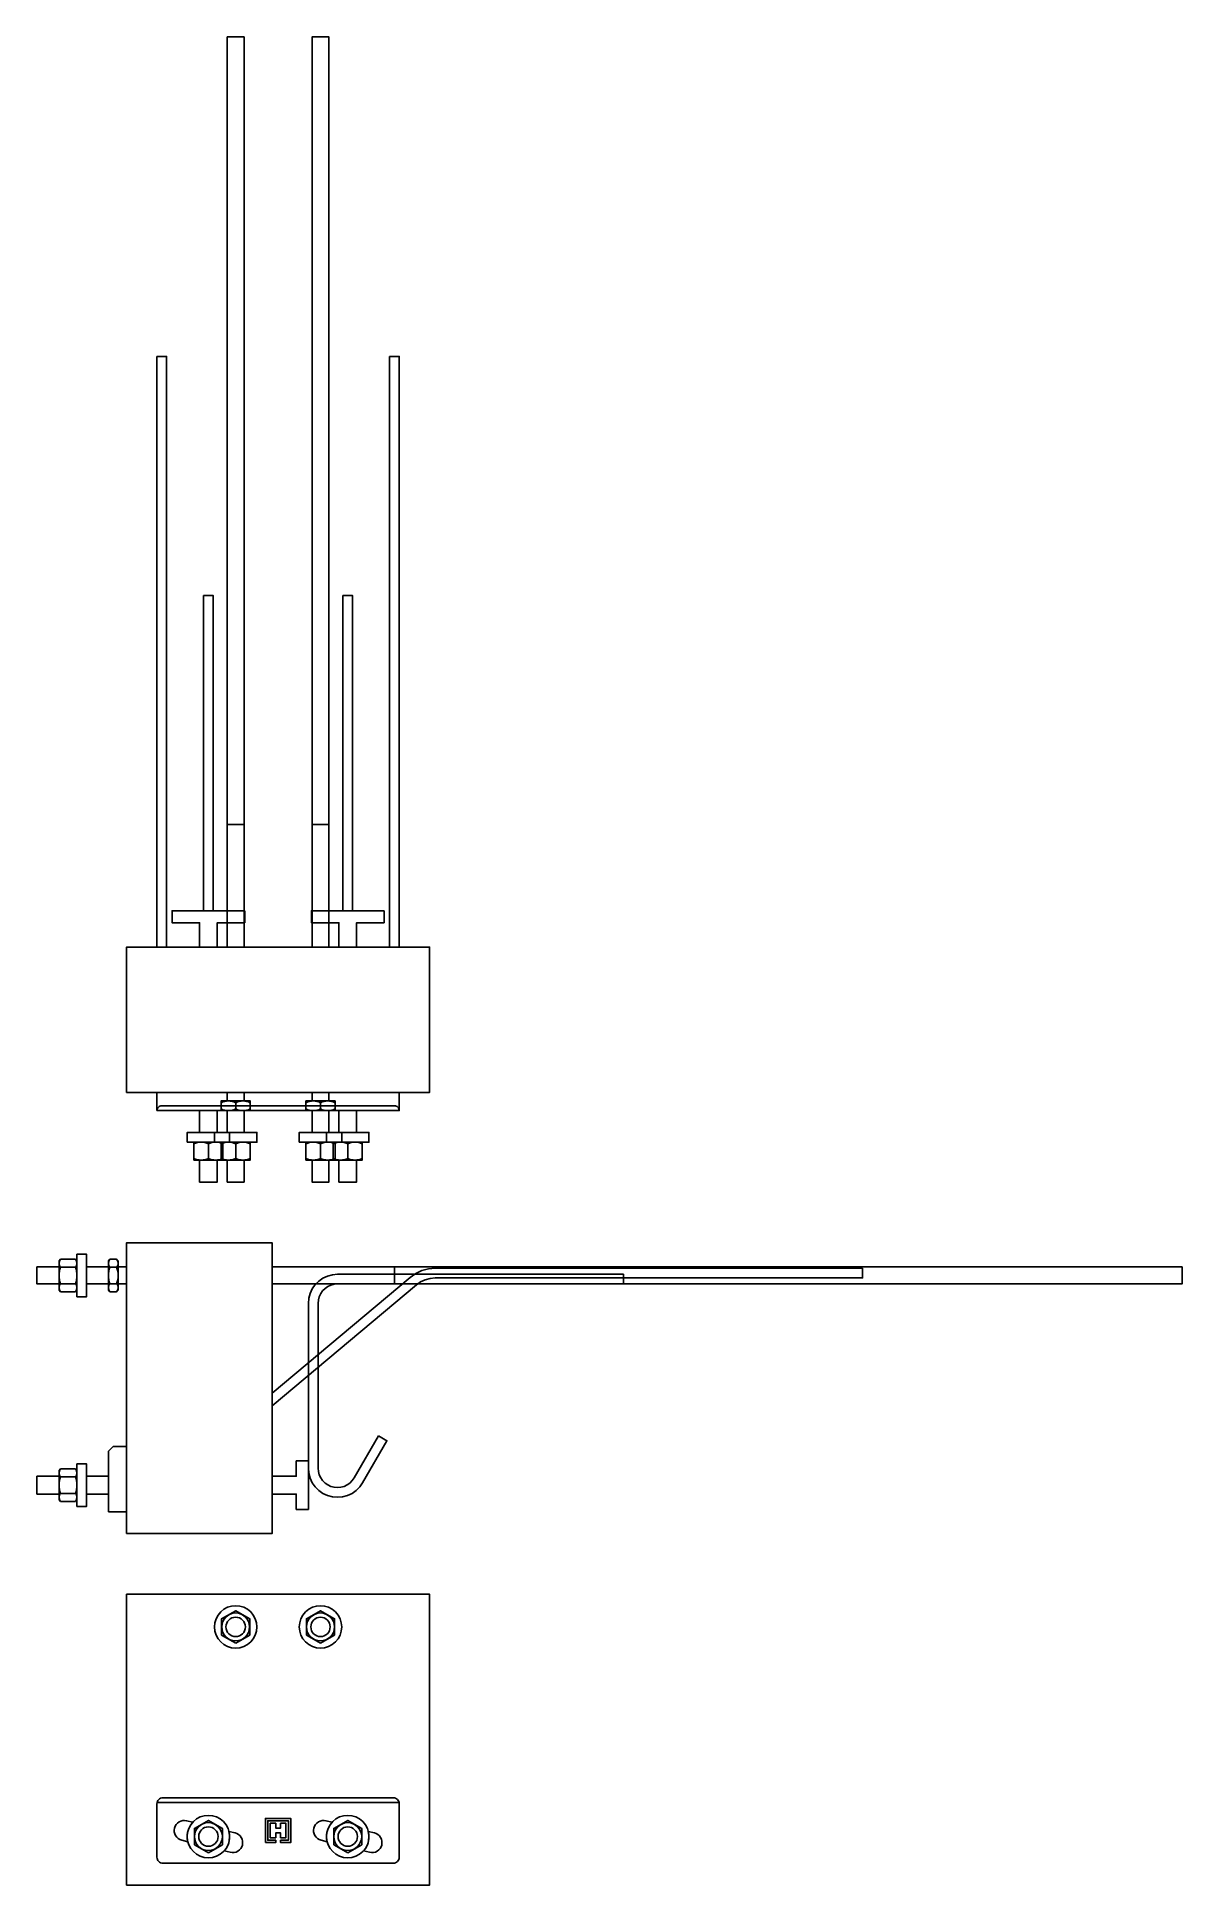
# Model space of a CAD drawing. Extents: x -74 to 871, y -654 to 871.
import ezdxf

# ---------------------------------------------------------------- set-up
doc = ezdxf.new("R2010")
doc.units = 0
doc.layers.add('Halfen', color=7, linetype='CONTINUOUS')

msp = doc.modelspace()

# ---------------------------------------------------------------- linework, layer by layer
at = {"layer": 'Halfen', "color": 7}
for p, q in [((90, -15), (90, -7)), ((160, -15), (160, -7)), ((67.5, -55.8), (67.5, -41)), ((90, -55.8), (90, -41)), ((160, -55.8), (160, -41)), ((182.5, -55.8), (182.5, -41)), ((-55.8, -144.072), (-41, -144.072)), ((-15, -144.072), (-7, -144.072)), ((-55.8, -157.928), (-41, -157.928)), ((-15, -157.928), (-7, -157.928)), ((-55.8, -317.072), (-41, -317.072)), ((-55.8, -330.928), (-41, -330.928)), ((25.101, -586), (224.899, -586))]:
    msp.add_line(p, q, dxfattribs=at)
for points in [[(97, 221), (97, 871), (83, 871), (83, 221)], [(167, 221), (167, 871), (153, 871), (153, 221)], [(25, 607.398), (25, 120), (33, 120), (33, 607.398)], [(217, 607.398), (217, 120), (225, 120), (225, 607.398)], [(71.5, 150), (71.5, 410), (63.5, 410), (63.5, 150)], [(186.5, 150), (186.5, 410), (178.5, 410), (178.5, 150)], [(83, 221), (83, 120), (97, 120), (97, 221)], [(153, 221), (153, 120), (167, 120), (167, 221)], [(97.5, 150), (37.5, 150), (37.5, 140), (60.175, 140), (60.175, 120), (74.825, 120), (74.825, 140), (97.5, 140)], [(212.5, 150), (152.5, 150), (152.5, 140), (175.175, 140), (175.175, 120), (189.825, 120), (189.825, 140), (212.5, 140)], [(0, 0), (250, 0), (250, 120), (0, 120)], [(25, -15), (225, -15), (225, 0), (25, 0)], [(83, 0), (83, -7), (97, -7), (97, 0)], [(153, 0), (153, -7), (167, -7), (167, 0)], [(74.825, -15), (60.175, -15), (60.175, -33), (74.825, -33)], [(78, -15), (102, -15), (102, -7), (78, -7)], [(83, -15), (83, -33), (97, -33), (97, -15)], [(148, -15), (172, -15), (172, -7), (148, -7)], [(153, -15), (153, -33), (167, -33), (167, -15)], [(189.825, -15), (175.175, -15), (175.175, -33), (189.825, -33)], [(50, -41), (85, -41), (85, -33), (50, -33)], [(55.5, -55.8), (79.5, -55.8), (79.5, -41), (55.5, -41)], [(72.5, -41), (107.5, -41), (107.5, -33), (72.5, -33)], [(78, -55.8), (102, -55.8), (102, -41), (78, -41)], [(142.5, -41), (177.5, -41), (177.5, -33), (142.5, -33)], [(148, -55.8), (172, -55.8), (172, -41), (148, -41)], [(165, -41), (200, -41), (200, -33), (165, -33)], [(170.5, -55.8), (194.5, -55.8), (194.5, -41), (170.5, -41)], [(74.825, -55.8), (60.175, -55.8), (60.175, -74), (74.825, -74)], [(83, -55.8), (83, -74), (97, -74), (97, -55.8)], [(153, -55.8), (153, -74), (167, -74), (167, -55.8)], [(189.825, -55.8), (175.175, -55.8), (175.175, -74), (189.825, -74)], [(-41, -168.5), (-33, -168.5), (-33, -133.5), (-41, -133.5)], [(0, -364), (120, -364), (120, -124), (0, -124)], [(-55.8, -144), (-74, -144), (-74, -158), (-55.8, -158)], [(-54.566, -164.375), (-42.234, -164.375), (-41, -163.141), (-41, -138.859), (-42.234, -137.625), (-54.566, -137.625), (-55.8, -138.859), (-55.8, -163.141)], [(-15, -144), (-33, -144), (-33, -158), (-15, -158)], [(-13.766, -164.375), (-8.234, -164.375), (-7, -163.141), (-7, -138.859), (-8.234, -137.625), (-13.766, -137.625), (-15, -138.859), (-15, -163.141)], [(0, -144), (-7, -144), (-7, -158), (0, -158)], [(221, -144), (120, -144), (120, -158), (221, -158)], [(607.398, -145.064), (254.589, -145.064), (249.032, -145.55), (243.644, -146.994), (238.589, -149.351), (234.02, -152.551), (120, -248.225), (120, -258.668), (239.162, -158.679), (242.589, -156.28), (246.381, -154.512), (250.422, -153.429), (254.589, -153.064), (607.398, -153.064)], [(207.856, -283.359), (187.856, -318), (186.257, -320.285), (184.285, -322.257), (182, -323.856), (179.472, -325.035), (176.778, -325.757), (174, -326), (171.222, -325.757), (168.528, -325.035), (166, -323.856), (163.715, -322.257), (161.743, -320.285), (160.144, -318), (158.965, -315.472), (158.243, -312.778), (158, -310), (158, -174), (158.243, -171.222), (158.965, -168.528), (160.144, -166), (161.743, -163.715), (163.715, -161.743), (166, -160.144), (168.528, -158.965), (171.222, -158.243), (174, -158), (410, -158), (410, -150), (174, -150), (169.832, -150.365), (165.792, -151.447), (162, -153.215), (158.573, -155.615), (155.615, -158.573), (153.215, -162), (151.447, -165.792), (150.365, -169.832), (150, -174), (150, -310), (150.365, -314.168), (151.447, -318.208), (153.215, -322), (155.615, -325.427), (158.573, -328.385), (162, -330.785), (165.792, -332.553), (169.832, -333.635), (174, -334), (178.168, -333.635), (182.208, -332.553), (186, -330.785), (189.427, -328.385), (192.385, -325.427), (194.785, -322), (214.785, -287.359)], [(221, -158), (871, -158), (871, -144), (221, -144)], [(-15, -346), (0, -346), (0, -292), (-11, -292), (-15, -296)], [(150, -304), (140, -304), (140, -316.675), (120, -316.675), (120, -331.325), (140, -331.325), (140, -344), (150, -344)], [(-55.8, -316.675), (-74, -316.675), (-74, -331.325), (-55.8, -331.325)], [(-54.566, -337.375), (-42.234, -337.375), (-41, -336.141), (-41, -311.859), (-42.234, -310.625), (-54.566, -310.625), (-55.8, -311.859), (-55.8, -336.141)], [(-41, -341.5), (-33, -341.5), (-33, -306.5), (-41, -306.5)], [(-15, -316.675), (-33, -316.675), (-33, -331.325), (-15, -331.325)], [(0, -654), (250, -654), (250, -414), (0, -414)], [(107.5, -441), (107.164, -437.586), (106.168, -434.303), (104.551, -431.278), (102.374, -428.626), (99.722, -426.449), (96.697, -424.832), (93.414, -423.836), (90, -423.5), (86.586, -423.836), (83.303, -424.832), (80.278, -426.449), (77.626, -428.626), (75.449, -431.278), (73.832, -434.303), (72.836, -437.586), (72.5, -441), (72.836, -444.414), (73.832, -447.697), (75.449, -450.722), (77.626, -453.374), (80.278, -455.551), (83.303, -457.168), (86.586, -458.164), (90, -458.5), (93.414, -458.164), (96.697, -457.168), (99.722, -455.551), (102.374, -453.374), (104.551, -450.722), (106.168, -447.697), (107.164, -444.414)], [(177.5, -441), (177.164, -437.586), (176.168, -434.303), (174.551, -431.278), (172.374, -428.626), (169.722, -426.449), (166.697, -424.832), (163.414, -423.836), (160, -423.5), (156.586, -423.836), (153.303, -424.832), (150.278, -426.449), (147.626, -428.626), (145.449, -431.278), (143.832, -434.303), (142.836, -437.586), (142.5, -441), (142.836, -444.414), (143.832, -447.697), (145.449, -450.722), (147.626, -453.374), (150.278, -455.551), (153.303, -457.168), (156.586, -458.164), (160, -458.5), (163.414, -458.164), (166.697, -457.168), (169.722, -455.551), (172.374, -453.374), (174.551, -450.722), (176.168, -447.697), (177.164, -444.414)], [(90, -454.375), (101.583, -447.688), (101.583, -434.312), (90, -427.625), (78.417, -434.312), (78.417, -447.688)], [(160, -454.375), (171.583, -447.688), (171.583, -434.312), (160, -427.625), (148.417, -434.312), (148.417, -447.688)], [(25, -631), (25.096, -631.975), (25.381, -632.913), (25.843, -633.778), (26.464, -634.536), (27.222, -635.157), (28.087, -635.619), (29.025, -635.904), (30, -636), (220, -636), (220.975, -635.904), (221.913, -635.619), (222.778, -635.157), (223.536, -634.536), (224.157, -633.778), (224.619, -632.913), (224.904, -631.975), (225, -631), (225, -587), (224.904, -586.025), (224.619, -585.087), (224.157, -584.222), (223.536, -583.464), (222.778, -582.843), (221.913, -582.381), (220.975, -582.096), (220, -582), (30, -582), (29.025, -582.096), (28.087, -582.381), (27.222, -582.843), (26.464, -583.464), (25.843, -584.222), (25.381, -585.087), (25.096, -586.025), (25, -587)], [(47.896, -600.76), (46.281, -600.841), (44.712, -601.235), (43.251, -601.928), (41.953, -602.893), (40.868, -604.093), (40.038, -605.481), (39.495, -607.004), (39.26, -608.604), (39.341, -610.219), (39.735, -611.788), (40.428, -613.249), (41.393, -614.547), (42.593, -615.632), (43.981, -616.462), (45.504, -617.005), (50.549, -618.263), (50.336, -617.414), (50.084, -615.715), (50, -614), (50.084, -612.285), (50.336, -610.586), (50.754, -608.92), (51.332, -607.303), (52.066, -605.751), (52.949, -604.278), (53.972, -602.898), (54.554, -602.256), (49.496, -600.995)], [(85, -614), (84.664, -610.586), (83.668, -607.303), (82.051, -604.278), (79.874, -601.626), (77.222, -599.449), (74.197, -597.832), (70.914, -596.836), (67.5, -596.5), (64.086, -596.836), (60.803, -597.832), (57.778, -599.449), (55.126, -601.626), (52.949, -604.278), (51.332, -607.303), (50.336, -610.586), (50, -614), (50.336, -617.414), (51.332, -620.697), (52.949, -623.722), (55.126, -626.374), (57.778, -628.551), (60.803, -630.168), (64.086, -631.164), (67.5, -631.5), (70.914, -631.164), (74.197, -630.168), (77.222, -628.551), (79.874, -626.374), (82.051, -623.722), (83.668, -620.697), (84.664, -617.414)], [(67.5, -627.375), (79.083, -620.688), (79.083, -607.312), (67.5, -600.625), (55.917, -607.312), (55.917, -620.688)], [(84.444, -609.709), (84.664, -610.586), (84.916, -612.285), (85, -614), (84.916, -615.715), (84.664, -617.414), (84.246, -619.08), (83.668, -620.697), (82.934, -622.249), (82.051, -623.722), (81.028, -625.102), (80.466, -625.722), (85.504, -626.978), (87.104, -627.214), (88.719, -627.133), (90.288, -626.738), (91.749, -626.045), (93.047, -625.08), (94.132, -623.88), (94.962, -622.492), (95.505, -620.969), (95.741, -619.369), (95.659, -617.754), (95.265, -616.185), (94.572, -614.724), (93.607, -613.426), (92.407, -612.341), (91.019, -611.511), (89.496, -610.968)], [(114.5, -619), (123, -619), (123, -617), (116.5, -617), (116.5, -601), (133.5, -601), (133.5, -617), (127, -617), (127, -619), (135.5, -619), (135.5, -599), (114.5, -599)], [(118.5, -615), (123, -615), (123, -611), (127, -611), (127, -615), (131.5, -615), (131.5, -603), (127, -603), (127, -607), (123, -607), (123, -603), (118.5, -603)], [(162.896, -600.76), (161.281, -600.841), (159.712, -601.235), (158.251, -601.928), (156.953, -602.893), (155.868, -604.093), (155.038, -605.481), (154.495, -607.004), (154.26, -608.604), (154.341, -610.219), (154.735, -611.788), (155.428, -613.249), (156.393, -614.547), (157.593, -615.632), (158.981, -616.462), (160.504, -617.005), (165.549, -618.263), (165.336, -617.414), (165.084, -615.715), (165, -614), (165.084, -612.285), (165.336, -610.586), (165.754, -608.92), (166.332, -607.303), (167.066, -605.751), (167.949, -604.278), (168.972, -602.898), (169.554, -602.256), (164.496, -600.995)], [(200, -614), (199.664, -610.586), (198.668, -607.303), (197.051, -604.278), (194.874, -601.626), (192.222, -599.449), (189.197, -597.832), (185.914, -596.836), (182.5, -596.5), (179.086, -596.836), (175.803, -597.832), (172.778, -599.449), (170.126, -601.626), (167.949, -604.278), (166.332, -607.303), (165.336, -610.586), (165, -614), (165.336, -617.414), (166.332, -620.697), (167.949, -623.722), (170.126, -626.374), (172.778, -628.551), (175.803, -630.168), (179.086, -631.164), (182.5, -631.5), (185.914, -631.164), (189.197, -630.168), (192.222, -628.551), (194.874, -626.374), (197.051, -623.722), (198.668, -620.697), (199.664, -617.414)], [(182.5, -627.375), (194.083, -620.688), (194.083, -607.312), (182.5, -600.625), (170.917, -607.312), (170.917, -620.688)], [(199.444, -609.709), (199.664, -610.586), (199.916, -612.285), (200, -614), (199.916, -615.715), (199.664, -617.414), (199.246, -619.08), (198.668, -620.697), (197.934, -622.249), (197.051, -623.722), (196.028, -625.102), (195.466, -625.722), (200.504, -626.978), (202.104, -627.214), (203.719, -627.133), (205.288, -626.738), (206.749, -626.045), (208.047, -625.08), (209.132, -623.88), (209.962, -622.492), (210.505, -620.969), (210.74, -619.369), (210.659, -617.754), (210.265, -616.185), (209.572, -614.724), (208.607, -613.426), (207.407, -612.341), (206.019, -611.511), (204.496, -610.968)]]:
    msp.add_lwpolyline(points, close=True, dxfattribs=at)
msp.add_lwpolyline([(25, -15), (25.077, -14.22), (25.304, -13.469), (25.674, -12.778), (26.172, -12.172), (26.778, -11.674), (27.469, -11.304), (28.22, -11.077), (29, -11), (221, -11), (221.78, -11.077), (222.531, -11.304), (223.222, -11.674), (223.828, -12.172), (224.326, -12.778), (224.696, -13.469), (224.923, -14.22), (225, -15)], dxfattribs=at)
for centre, radius in [((90, -441), 11.5), ((90, -441), 8), ((160, -441), 11.5), ((160, -441), 8), ((67.5, -614), 11.5), ((67.5, -614), 8), ((182.5, -614), 11.5), ((182.5, -614), 8)]:
    msp.add_circle(centre, radius, dxfattribs=at)
for centre, radius, start, end in [((84, -20.375), 13.375, 63.346222, 116.653778), ((84, -1.625), 13.375, 243.346222, 296.653778), ((96, -20.375), 13.375, 63.346222, 116.653778), ((96, -1.625), 13.375, 243.346222, 296.653778), ((154, -20.375), 13.375, 63.346222, 116.653778), ((154, -1.625), 13.375, 243.346222, 296.653778), ((166, -20.375), 13.375, 63.346222, 116.653778), ((166, -1.625), 13.375, 243.346222, 296.653778), ((61.5, -54.375), 13.375, 63.346222, 116.653778), ((73.5, -54.375), 13.375, 63.346222, 116.653778), ((84, -54.375), 13.375, 63.346222, 116.653778), ((96, -54.375), 13.375, 63.346222, 116.653778), ((154, -54.375), 13.375, 63.346222, 116.653778), ((166, -54.375), 13.375, 63.346222, 116.653778), ((176.5, -54.375), 13.375, 63.346222, 116.653778), ((188.5, -54.375), 13.375, 63.346222, 116.653778), ((61.5, -42.425), 13.375, 243.346222, 296.653778), ((73.5, -42.425), 13.375, 243.346222, 296.653778), ((84, -42.425), 13.375, 243.346222, 296.653778), ((96, -42.425), 13.375, 243.346222, 296.653778), ((154, -42.425), 13.375, 243.346222, 296.653778), ((166, -42.425), 13.375, 243.346222, 296.653778), ((176.5, -42.425), 13.375, 243.346222, 296.653778), ((188.5, -42.425), 13.375, 243.346222, 296.653778), ((-50.322, -141.089), 5.478, 140.779022, 219.220978), ((-35.738, -151), 20.062, 159.798004, 200.201996), ((-46.478, -141.089), 5.478, -39.220978, 39.220982), ((-61.062, -151), 20.062, -20.201996, 20.202003), ((-9.522, -141.089), 5.478, 140.779022, 219.220978), ((5.062, -151), 20.062, 159.798004, 200.201996), ((-12.478, -141.089), 5.478, -39.220978, 39.220982), ((-27.062, -151), 20.062, -20.201996, 20.202003), ((-50.322, -160.911), 5.478, 140.779022, 219.220978), ((-46.478, -160.911), 5.478, -39.220978, 39.220982), ((-9.522, -160.911), 5.478, 140.779022, 219.220978), ((-12.478, -160.911), 5.478, -39.220978, 39.220982), ((-50.322, -314.089), 5.478, 140.779022, 219.220978), ((-35.738, -324), 20.062, 159.798004, 200.201996), ((-46.478, -314.089), 5.478, -39.220978, 39.220982), ((-61.062, -324), 20.062, -20.201996, 20.202003), ((-50.322, -333.911), 5.478, 140.779022, 219.220978), ((-46.478, -333.911), 5.478, -39.220978, 39.220982)]:
    msp.add_arc(centre, radius, start, end, dxfattribs=at)

doc.saveas('drawing.dxf')
